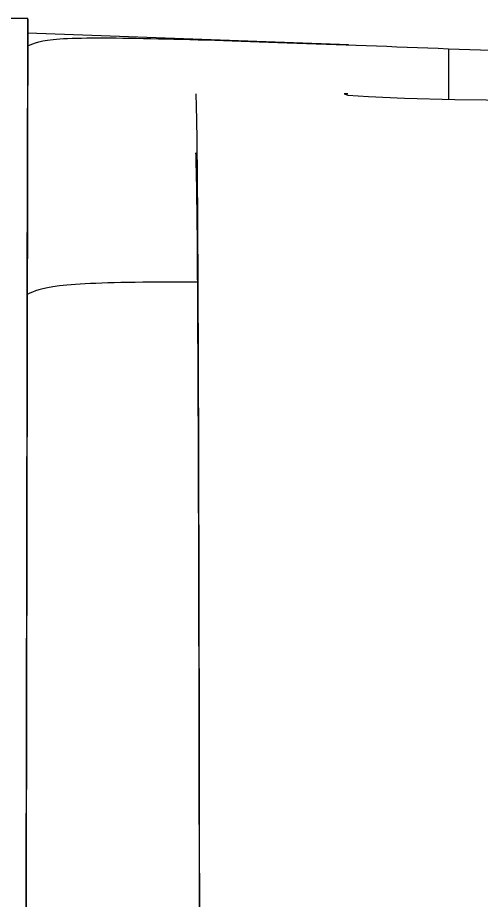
# Model space of a CAD drawing. Header units: millimetres. Extents: x 2451 to 4400, y 944 to 2322.
# Drawn here: x 2886.78 to 2892.29, y 2100.73 to 2111.21 of the extents above; entities that cross this region are included whole.
import ezdxf

# ---------------------------------------------------------------- set-up
doc = ezdxf.new("R2010")
doc.units = ezdxf.units.MM

msp = doc.modelspace()

# ---------------------------------------------------------------- linework, layer by layer
at = {"color": 7, "linetype": 'Continuous', "lineweight": 25}
for p, q in [((2886.904, 2111.202), (2881.904, 2111.211)), ((2886.903, 2111.023), (2886.904, 2111.199)), ((2890.715, 2110.887), (2886.903, 2111.027)), ((2886.903, 2110.877), (2886.903, 2111.02)), ((2886.898, 2107.925), (2886.903, 2110.877)), ((2891.903, 2110.843), (2891.902, 2110.242)), ((2891.903, 2110.843), (2907.218, 2110.279))]:
    msp.add_line(p, q, dxfattribs=at)
at = {"color": 7, "linetype": 'Continuous', "lineweight": 25, "flags": 128}
msp.add_lwpolyline([(2890.705, 2110.308), (2890.662, 2110.306), (2890.707, 2110.291), (2890.952, 2110.274), (2891.379, 2110.256), (2891.976, 2110.241), (2892.722, 2110.231), (2893.538, 2110.233), (2894.29, 2110.246), (2894.84, 2110.266), (2895.114, 2110.285), (2895.153, 2110.293), (2895.153, 2110.293)], dxfattribs=at)
at = {"color": 7, "linetype": 'Continuous', "lineweight": 25}
for points in [[(2886.904, 2111.199), (2886.904, 2111.119), (2886.903, 2110.958), (2886.9, 2109.311), (2886.895, 2106.66), (2886.888, 2102.942), (2886.879, 2098.24), (2886.869, 2092.615), (2886.857, 2086.152), (2886.843, 2078.946), (2886.828, 2071.103), (2886.813, 2062.735), (2886.796, 2053.979), (2886.785, 2047.936), (2886.779, 2044.915)], [(2886.787, 2049.221), (2886.792, 2051.808), (2886.802, 2056.98), (2886.816, 2064.438), (2886.829, 2071.562), (2886.842, 2078.25), (2886.853, 2084.427), (2886.864, 2090.018), (2886.873, 2094.955), (2886.881, 2099.178), (2886.888, 2102.642), (2886.893, 2105.283), (2886.896, 2107.15), (2886.897, 2107.667), (2886.898, 2107.925)]]:
    msp.add_open_spline(points, degree=3, dxfattribs=at)
for points, knots in [([(2886.903, 2110.877), (2886.978, 2110.91), (2887.128, 2110.977), (2888.284, 2110.972), (2889.936, 2110.917), (2891.247, 2110.868), (2891.903, 2110.843)], [0, 0, 0, 0, 0.249995, 0.49976, 0.749432, 1, 1, 1, 1]), ([(2888.923, 2054.511), (2888.924, 2055.001), (2888.927, 2057.456), (2888.933, 2061.803), (2888.939, 2067.411), (2888.944, 2072.807), (2888.948, 2078.561), (2888.951, 2084.513), (2888.951, 2090.439), (2888.95, 2095.708), (2888.947, 2100.235), (2888.941, 2103.989), (2888.934, 2106.578), (2888.927, 2108.272), (2888.92, 2109.352), (2888.912, 2110.078), (2888.906, 2110.23), (2888.903, 2110.305)], [0, 0, 0, 0, 0.015692, 0.078515, 0.141334, 0.20415, 0.266967, 0.352016, 0.437317, 0.522367, 0.607418, 0.69272, 0.77777, 0.83263, 0.887489, 0.943742, 1, 1, 1, 1]), ([(2888.922, 2054.319), (2888.923, 2054.857), (2888.926, 2057.551), (2888.933, 2062.897), (2888.94, 2070.113), (2888.946, 2077.431), (2888.949, 2083.605), (2888.95, 2088.708), (2888.949, 2092.888), (2888.947, 2097.095), (2888.943, 2101.1), (2888.936, 2104.639), (2888.927, 2107.313), (2888.916, 2109.107), (2888.906, 2109.439), (2888.901, 2109.606)], [0, 0, 0, 0, 0.017379, 0.086966, 0.17585, 0.265018, 0.353899, 0.419464, 0.485029, 0.550594, 0.638845, 0.727377, 0.81563, 0.907817, 1, 1, 1, 1]), ([(2888.921, 2108.071), (2888.729, 2108.071), (2887.979, 2108.069), (2887.14, 2108.037), (2886.978, 2107.962), (2886.898, 2107.925)], [0, 0, 0, 0, 0.146715, 0.572592, 1, 1, 1, 1])]:
    msp.add_open_spline(points, degree=3, knots=knots, dxfattribs=at)

doc.saveas('drawing.dxf')
